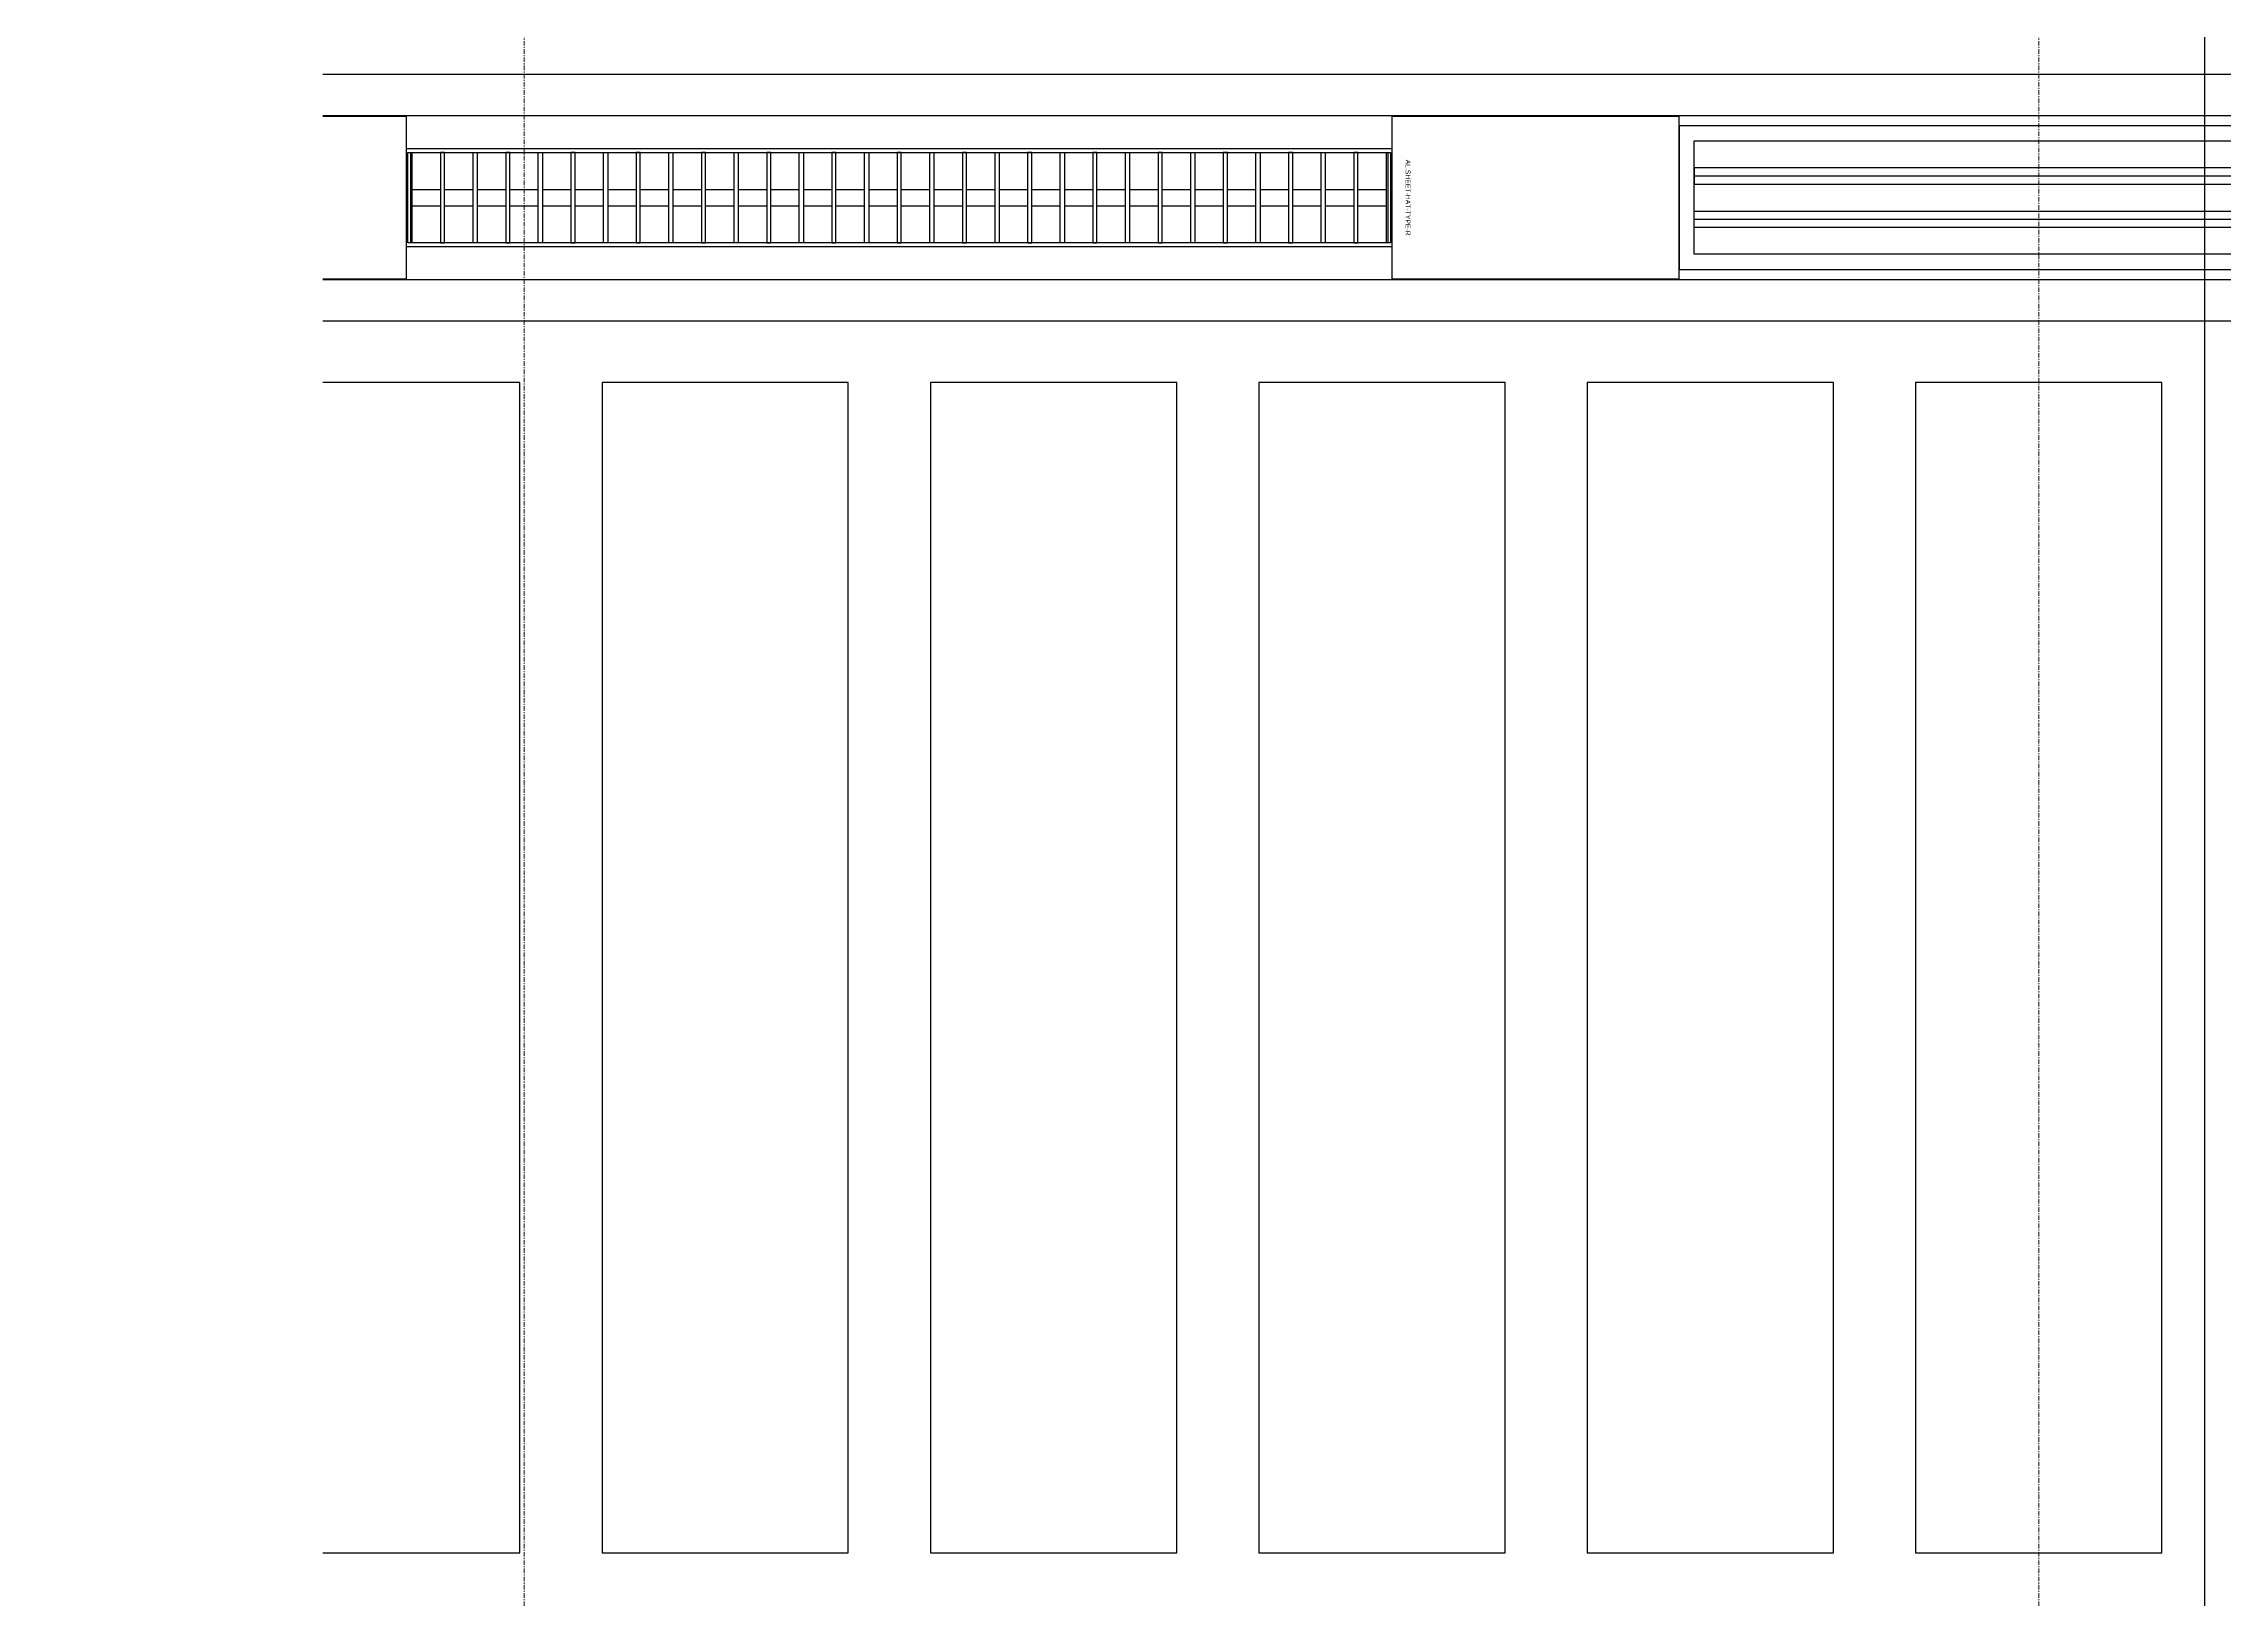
# Model space of a CAD drawing. Header units: millimetres. Extents: x -853432 to -773672, y -18171 to 22484.
# Drawn here: x -849713 to -847056, y 7487 to 9382 of the extents above; entities that cross this region are included whole.
import ezdxf
from ezdxf.enums import TextEntityAlignment as Align
from ezdxf.xclip import XClip

# ---------------------------------------------------------------- set-up
doc = ezdxf.new("R2010")
doc.units = ezdxf.units.MM
doc.header["$XCLIPFRAME"] = 0
doc.linetypes.add('DPA_Grid _ Level 100', pattern=[10, 5.5, -1.6, 1.3, -1.6])
for name, color, linetype in [('000 - WIPEOUT', 250, 'Continuous'), ('001 - ASCESSORIES', 251, 'Continuous'), ('A04_TUBE SERIES', 2, 'Continuous'), ('A11_ALU.SOLID SHEET', 2, 'Continuous')]:
    doc.layers.add(name, color=color, linetype=linetype)
doc.layers.add('A-ROOM-IDEN', color=3, linetype='Continuous', lineweight=25)
doc.layers.add('S-GRID', color=251, linetype='Continuous', lineweight=9)

# ---------------------------------------------------------------- blocks, each defined once
blk = doc.blocks.new('*U2464')
at = {"layer": 'S-GRID', "linetype": 'DPA_Grid _ Level 100'}
for p, q in [((-13245, -21399.8), (-13245, 17622.8)), ((-11400, -21399.8), (-11400, 17622.8))]:
    blk.add_line(p, q, dxfattribs=at)
blk = doc.blocks.new('*U880')
at = {"layer": 'A11_ALU.SOLID SHEET', "color": 0}
blk.add_lwpolyline([(350, -98.8), (350, 98.8), (0, 98.8), (0, -98.8)], close=True, dxfattribs=at)
at = {"layer": 'Defpoints', "color": 250}
blk.add_point((0, 0), dxfattribs=at)
blk.add_text('AL.SHEET-HAT-TYPE-R', height=6, rotation=270, dxfattribs=at).set_placement((15, 0), align=Align.BOTTOM_CENTER)
blk = doc.blocks.new('*U870')
at = {"color": 1}
blk.add_wipeout([(600, -60), (-600, -60), (-600, 60), (600, 60)], dxfattribs=at).dxf.layer = '000 - WIPEOUT'
at = {"layer": '001 - ASCESSORIES', "color": 0}
blk.add_lwpolyline([(600, -60), (-600, -60), (-600, 60), (600, 60)], close=True, dxfattribs=at)
at = {"layer": '001 - ASCESSORIES'}
for points in [[(-593.5, -55), (-598.5, -55), (-598.5, 55), (-593.5, 55)], [(595, -55), (-595, -55), (-595, 55), (595, 55)], [(-558.8, -55), (-553.8, -55), (-553.8, 55), (-558.8, 55)], [(-514, -55), (-519, -55), (-519, 55), (-514, 55)], [(-479.3, -55), (-474.3, -55), (-474.3, 55), (-479.3, 55)], [(-434.6, -55), (-439.6, -55), (-439.6, 55), (-434.6, 55)], [(-399.8, -55), (-394.8, -55), (-394.8, 55), (-399.8, 55)], [(-355.1, -55), (-360.1, -55), (-360.1, 55), (-355.1, 55)], [(-320.4, -55), (-315.4, -55), (-315.4, 55), (-320.4, 55)], [(-275.6, -55), (-280.6, -55), (-280.6, 55), (-275.6, 55)], [(-240.9, -55), (-235.9, -55), (-235.9, 55), (-240.9, 55)], [(-196.2, -55), (-201.2, -55), (-201.2, 55), (-196.2, 55)], [(-161.4, -55), (-156.4, -55), (-156.4, 55), (-161.4, 55)], [(-116.7, -55), (-121.7, -55), (-121.7, 55), (-116.7, 55)], [(-82, -55), (-77, -55), (-77, 55), (-82, 55)], [(-37.2, -55), (-42.2, -55), (-42.2, 55), (-37.2, 55)], [(-2.5, -55), (2.5, -55), (2.5, 55), (-2.5, 55)], [(42.2, -55), (37.2, -55), (37.2, 55), (42.2, 55)], [(77, -55), (82, -55), (82, 55), (77, 55)], [(121.7, -55), (116.7, -55), (116.7, 55), (121.7, 55)], [(156.4, -55), (161.4, -55), (161.4, 55), (156.4, 55)], [(201.2, -55), (196.2, -55), (196.2, 55), (201.2, 55)], [(235.9, -55), (240.9, -55), (240.9, 55), (235.9, 55)], [(280.6, -55), (275.6, -55), (275.6, 55), (280.6, 55)], [(315.4, -55), (320.4, -55), (320.4, 55), (315.4, 55)], [(360.1, -55), (355.1, -55), (355.1, 55), (360.1, 55)], [(394.8, -55), (399.8, -55), (399.8, 55), (394.8, 55)], [(439.6, -55), (434.6, -55), (434.6, 55), (439.6, 55)], [(474.3, -55), (479.3, -55), (479.3, 55), (474.3, 55)], [(519, -55), (514, -55), (514, 55), (519, 55)], [(553.8, -55), (558.8, -55), (558.8, 55), (553.8, 55)], [(598.5, -55), (593.5, -55), (593.5, 55), (598.5, 55)]]:
    blk.add_lwpolyline(points, close=True, dxfattribs=at)
for points in [[(-593.5, 10), (-558.8, 10)], [(-553.8, 10), (-519, 10)], [(-514, 10), (-479.3, 10)], [(-474.3, 10), (-439.6, 10)], [(-434.6, 10), (-399.8, 10)], [(-394.8, 10), (-360.1, 10)], [(-355.1, 10), (-320.4, 10)], [(-315.4, 10), (-280.6, 10)], [(-275.6, 10), (-240.9, 10)], [(-235.9, 10), (-201.2, 10)], [(-196.2, 10), (-161.4, 10)], [(-156.4, 10), (-121.7, 10)], [(-116.7, 10), (-82, 10)], [(-77, 10), (-42.2, 10)], [(-37.2, 10), (-2.5, 10)], [(2.5, 10), (37.2, 10)], [(42.2, 10), (77, 10)], [(82, 10), (116.7, 10)], [(121.7, 10), (156.4, 10)], [(161.4, 10), (196.2, 10)], [(201.2, 10), (235.9, 10)], [(240.9, 10), (275.6, 10)], [(280.6, 10), (315.4, 10)], [(320.4, 10), (355.1, 10)], [(360.1, 10), (394.8, 10)], [(399.8, 10), (434.6, 10)], [(439.6, 10), (474.3, 10)], [(479.3, 10), (514, 10)], [(519, 10), (553.8, 10)], [(558.8, 10), (593.5, 10)], [(-593.5, -10), (-558.8, -10)], [(-553.8, -10), (-519, -10)], [(-514, -10), (-479.3, -10)], [(-474.3, -10), (-439.6, -10)], [(-434.6, -10), (-399.8, -10)], [(-394.8, -10), (-360.1, -10)], [(-355.1, -10), (-320.4, -10)], [(-315.4, -10), (-280.6, -10)], [(-275.6, -10), (-240.9, -10)], [(-235.9, -10), (-201.2, -10)], [(-196.2, -10), (-161.4, -10)], [(-156.4, -10), (-121.7, -10)], [(-116.7, -10), (-82, -10)], [(-77, -10), (-42.2, -10)], [(-37.2, -10), (-2.5, -10)], [(2.5, -10), (37.2, -10)], [(42.2, -10), (77, -10)], [(82, -10), (116.7, -10)], [(121.7, -10), (156.4, -10)], [(161.4, -10), (196.2, -10)], [(201.2, -10), (235.9, -10)], [(240.9, -10), (275.6, -10)], [(280.6, -10), (315.4, -10)], [(320.4, -10), (355.1, -10)], [(360.1, -10), (394.8, -10)], [(399.8, -10), (434.6, -10)], [(439.6, -10), (474.3, -10)], [(479.3, -10), (514, -10)], [(519, -10), (553.8, -10)], [(558.8, -10), (593.5, -10)]]:
    blk.add_lwpolyline(points, dxfattribs=at)
blk = doc.blocks.new('*U881')
at = {"layer": '001 - ASCESSORIES', "color": 0, "linetype": 'ByBlock'}
blk.add_lwpolyline([(800, 87.5), (-800, 87.5), (-800, -87.5), (800, -87.5)], close=True, dxfattribs=at)
at = {"layer": '001 - ASCESSORIES', "linetype": 'ByBlock'}
for points in [[(-781.5, 69), (781.5, 69), (781.5, -69), (-781.5, -69)], [(781.5, 36.3), (-781.5, 36.3), (-781.5, 16.3), (781.5, 16.3)], [(-781.5, -16.3), (781.5, -16.3), (781.5, -36.3), (-781.5, -36.3)]]:
    blk.add_lwpolyline(points, close=True, dxfattribs=at)
for points in [[(781.5, 26.3), (-781.5, 26.3)], [(-781.5, -26.3), (781.5, -26.3)]]:
    blk.add_lwpolyline(points, dxfattribs=at)
blk = doc.blocks.new('*U882')
blk.add_attdef('EXTR.OVL-LENGTH_', (-25, -59.1), '', height=5)
blk.add_wipeout([(-25, 0), (25, 0), (25, 8626), (-25, 8626)]).dxf.layer = '000 - WIPEOUT'
at = {"layer": 'A04_TUBE SERIES', "color": 0}
blk.add_lwpolyline([(-25, 0), (25, 0), (25, 8626), (-25, 8626)], close=True, dxfattribs=at)
blk = doc.blocks.new('*U883')
blk.add_attdef('EXTR.OVL-LENGTH_', (-25, -59.1), '', height=5)
blk.add_wipeout([(-25, 0), (25, 0), (25, 8626), (-25, 8626)]).dxf.layer = '000 - WIPEOUT'
at = {"layer": 'A04_TUBE SERIES', "color": 0}
blk.add_lwpolyline([(-25, 0), (25, 0), (25, 8626), (-25, 8626)], close=True, dxfattribs=at)
blk = doc.blocks.new('*U999')
at = {"color": 3}
for points in [[(-712.5, -50), (712.5, -50), (712.5, -350), (-712.5, -350)], [(-712.5, -450), (712.5, -450), (712.5, -750), (-712.5, -750)], [(-712.5, -850), (712.5, -850), (712.5, -1150), (-712.5, -1150)], [(-712.5, -1250), (712.5, -1250), (712.5, -1550), (-712.5, -1550)], [(-712.5, -1650), (712.5, -1650), (712.5, -1950), (-712.5, -1950)], [(-712.5, -2050), (712.5, -2050), (712.5, -2350), (-712.5, -2350)]]:
    blk.add_wipeout(points, dxfattribs=at).dxf.layer = '000 - WIPEOUT'
at = {"layer": 'A11_ALU.SOLID SHEET', "color": 0, "linetype": 'ByBlock'}
for points in [[(-712.5, -350), (712.5, -350), (712.5, -50), (-712.5, -50)], [(-712.5, -750), (712.5, -750), (712.5, -450), (-712.5, -450)], [(-712.5, -1150), (712.5, -1150), (712.5, -850), (-712.5, -850)], [(-712.5, -1550), (712.5, -1550), (712.5, -1250), (-712.5, -1250)], [(-712.5, -1950), (712.5, -1950), (712.5, -1650), (-712.5, -1650)], [(-712.5, -2350), (712.5, -2350), (712.5, -2050), (-712.5, -2050)]]:
    blk.add_lwpolyline(points, close=True, dxfattribs=at)
blk = doc.blocks.new('*U1213')
for name, p in [('*U880', (-104938, 5615)), ('*U881', (-102238, 5615))]:
    blk.add_blockref(name, p)
at = {"layer": 'A11_ALU.SOLID SHEET', "color": 0, "linetype": 'ByBlock', "rotation": 90}
blk.add_blockref('*U999', (-104800, 4677.5), dxfattribs=at)
blk.add_blockref('*U870', (-103988, 5615))
blk.add_blockref('*U880', (-103388, 5615))
at = {"layer": 'A04_TUBE SERIES', "color": 0, "linetype": 'ByBlock', "rotation": 90}
for name, p in [('*U883', (-99548.5, 5740)), ('*U882', (-99548.5, 5490))]:
    blk.add_blockref(name, p, dxfattribs=at)

msp = doc.modelspace()

# ---------------------------------------------------------------- block references
at = {"layer": 'A11_ALU.SOLID SHEET'}
ref = msp.add_blockref('*U1213', (-744682.4, 3579), dxfattribs=at)
XClip(ref).set_block_clipping_path([(-104690.1238047112, -9620.0029952966), (-34092.6543255156, 14392.9971737705)])

# ---------------------------------------------------------------- next in the draw order: linework, layer by layer
at = {"layer": 'A-ROOM-IDEN'}
msp.add_line((-847080, 5658), (-847080, 16908.8), dxfattribs=at)

# ---------------------------------------------------------------- next in the draw order: block references
msp.add_blockref('*U2464', (-835882.4, 3579))

doc.saveas('drawing.dxf')
